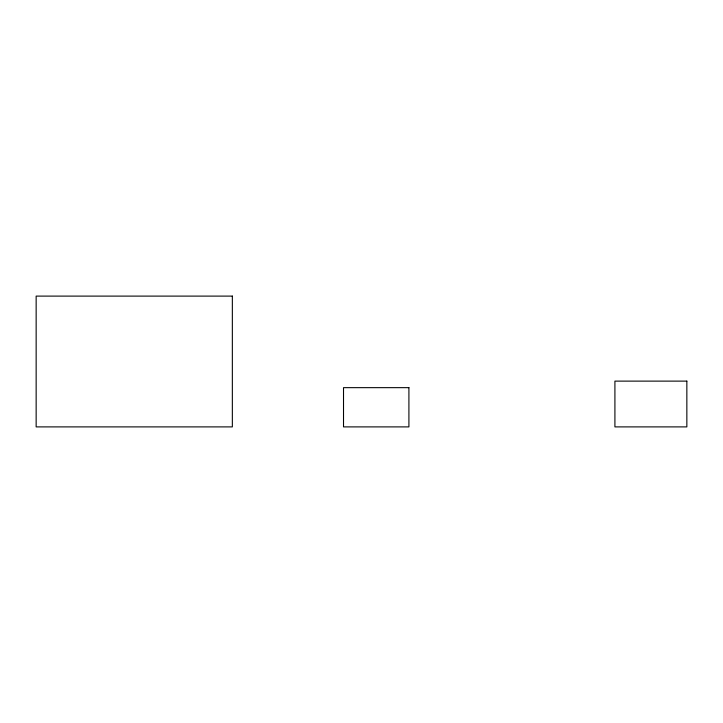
<?xml version="1.0" encoding="UTF-8"?>
<svg xmlns="http://www.w3.org/2000/svg" width="723" height="723" viewBox="0 0 723 723"><rect width="100%" height="100%" fill="white"/><g stroke="black" fill="none" stroke-linecap="round" stroke-linejoin="round"><path stroke-width="1.08" d="M232.345 296.105L36.15 296.105L36.15 426.895L232.345 426.895L232.345 296.105M686.85 381.12L614.912 381.12L614.912 426.895L686.85 426.895L686.85 381.12M408.911 387.655L343.515 387.655L343.515 426.895L408.911 426.895L408.911 387.655"/></g></svg>
